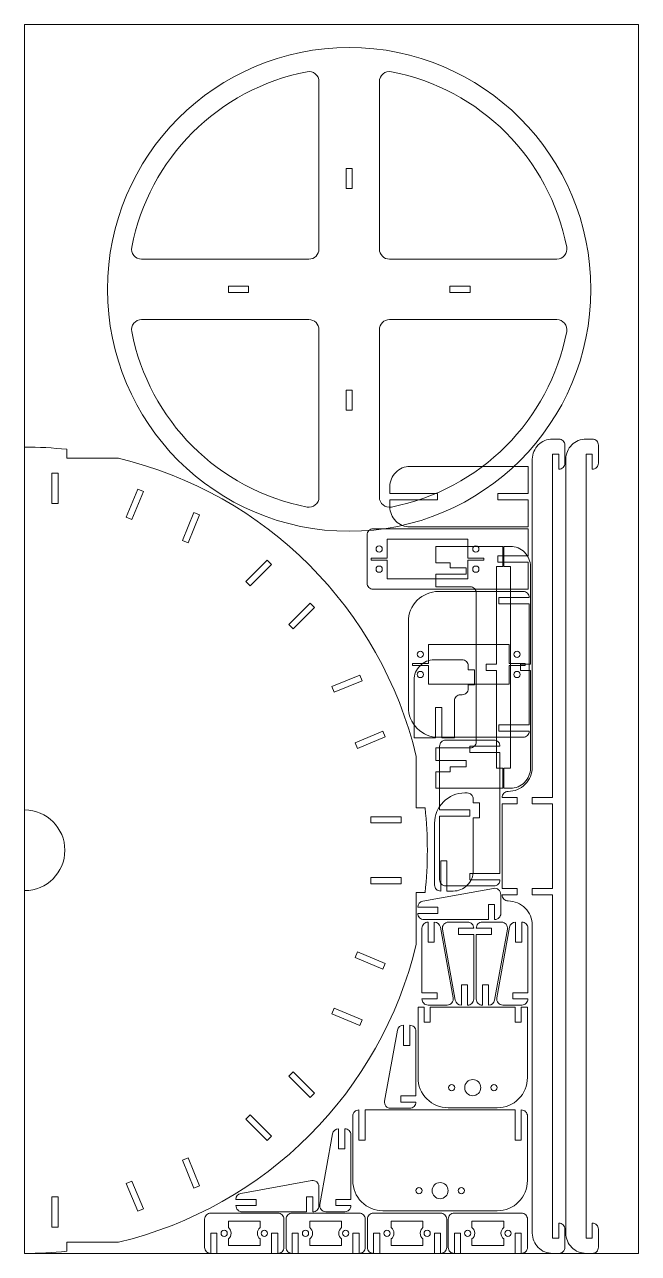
# Model space of a CAD drawing. Header units: inches. Extents: x 0 to 12, y 0 to 24.
import ezdxf

# ---------------------------------------------------------------- set-up
doc = ezdxf.new("R2010")
doc.units = ezdxf.units.IN
doc.header["$MEASUREMENT"] = 0
doc.layers.get('0').update_dxf_attribs({"lineweight": 0})

# ---------------------------------------------------------------- blocks, each defined once
blk = doc.blocks.new('base1')
blk.add_lwpolyline([(50, -163.18), (50, -166.35), (60, -166.35), (60, -133.18), (51.87, -133.18), (51.87, -140.18), (49.31, -140.18), (49.31, -148.18), (46.26, -148.18), (46.26, -133.18), (40, -133.18), (40, -150.18, -0.414214), (37, -153.18), (-37, -153.18, -0.414214), (-40, -150.18), (-40, -133.18), (-46.26, -133.18), (-46.26, -148.18), (-49.31, -148.18), (-49.31, -140.18), (-51.87, -140.18), (-51.87, -133.18), (-60, -133.18), (-60, -166.35), (-50, -166.35), (-50, -163.18), (-1.53, -163.18), (-1.53, -158.18), (1.53, -158.18), (1.53, -163.18)], format="xyb", close=True)
blk = doc.blocks.new('base2')
blk.add_lwpolyline([(60, -163.18, 0.414214), (50, -153.18), (1.53, -153.18), (1.53, -158.18), (-1.53, -158.18), (-1.53, -153.18), (-50, -153.18, 0.414214), (-60, -163.18), (-60, -166.35), (-50, -166.35), (-50, -163.18), (50, -163.18), (50, -166.35), (60, -166.35)], format="xyb", close=True)
blk = doc.blocks.new('base3')
for points in [[(-15, 103.08), (-15, 20, -0.414214), (-20, 15), (-103.08, 15, -0.471527), (-107.99, 20.95, -0.305916), (-20.95, 107.99, -0.471527)], [(103.08, 15), (20, 15, -0.414214), (15, 20), (15, 103.08, -0.471527), (20.95, 107.99, -0.305916), (107.99, 20.95, -0.471527)], [(-103.08, -15), (-20, -15, -0.414214), (-15, -20), (-15, -103.08, -0.471527), (-20.95, -107.99, -0.305916), (-107.99, -20.95, -0.471527)], [(15, -103.08), (15, -20, -0.414214), (20, -15), (103.08, -15, -0.471527), (107.99, -20.95, -0.305916), (20.95, -107.99, -0.471527)]]:
    blk.add_lwpolyline(points, format="xyb", close=True)
for points in [[(-1.53, 60), (1.53, 60), (1.53, 50), (-1.53, 50)], [(-60, -1.53), (-60, 1.53), (-50, 1.53), (-50, -1.53)], [(60, 1.53), (60, -1.53), (50, -1.53), (50, 1.53)], [(1.53, -60), (-1.53, -60), (-1.53, -50), (1.53, -50)]]:
    blk.add_lwpolyline(points, close=True)
blk.add_circle((0, 0), 120)
blk = doc.blocks.new('beam1')
blk.add_lwpolyline([(-192, -13.18), (192, -13.18, 0.414214), (202, -3.18), (202, 0, 0.414214), (199, 3), (190, 3, 0.420084), (187, -0.06), (194.5, -0.06), (194.5, -3.12), (-194.5, -3.12), (-194.5, -0.06), (-187, -0.06, 0.420084), (-190, 3), (-199, 3, 0.414214), (-202, 0), (-202, -3.18, 0.414214)], format="xyb", close=True)
blk = doc.blocks.new('beam2')
blk.add_lwpolyline([(21, -13.18), (21, -3.18), (-21, -3.18), (-21, -13.18), (-24.18, -13.18), (-24.18, -3.18), (-194.5, -3.18), (-194.5, 0), (-187, 0, 0.414214), (-190, 3), (-199, 3, 0.414214), (-202, 0), (-202, -3.18, 0.414214), (-192, -13.18), (-39.18, -13.18, -0.414214), (-27.18, -25.18, 0.420084), (-24.12, -28.17), (-24.12, -20.68), (-21.06, -20.68), (-21.06, -28.18), (21.06, -28.18), (21.06, -20.68), (24.12, -20.68), (24.12, -28.17, 0.420084), (27.18, -25.18, -0.414214), (39.18, -13.18), (192, -13.18, 0.414214), (202, -3.18), (202, 0, 0.414214), (199, 3), (190, 3, 0.414214), (187, 0), (194.5, 0), (194.5, -3.18), (24.18, -3.18), (24.18, -13.18)], format="xyb", close=True)
blk = doc.blocks.new('disk')
blk.add_lwpolyline([(0, -200), (0, -20, -1), (0, 20), (0, 200, 0.026305), (-21, 198.89), (-21, 194.5), (-46.58, 194.5, 0.28233), (-194.5, 46.58), (-194.5, 21), (-198.89, 21, 0.052646), (-198.89, -21), (-194.5, -21), (-194.5, -46.58, 0.28233), (-46.58, -194.5), (-21, -194.5), (-21, -198.89, 0.026305)], format="xyb", close=True)
for points in [[(-13.56, 187), (-13.56, 172), (-16.62, 172), (-16.62, 187)], [(-59.03, 177.95), (-56.21, 179.12), (-50.47, 165.27), (-53.29, 164.1)], [(-84.09, 167.58), (-78.35, 153.72), (-81.17, 152.55), (-86.91, 166.41)], [(-122.64, 141.82), (-120.48, 143.98), (-109.87, 133.37), (-112.03, 131.21)], [(-141.82, 122.64), (-131.21, 112.03), (-133.37, 109.87), (-143.98, 120.48)], [(-167.58, 84.09), (-166.41, 86.91), (-152.55, 81.17), (-153.72, 78.35)], [(-177.95, 59.03), (-164.1, 53.29), (-165.27, 50.47), (-179.12, 56.21)], [(-187, 13.56), (-187, 16.62), (-172, 16.62), (-172, 13.56)], [(-187, -13.56), (-172, -13.56), (-172, -16.62), (-187, -16.62)], [(-177.95, -59.03), (-179.12, -56.21), (-165.27, -50.47), (-164.1, -53.29)], [(-167.58, -84.09), (-153.72, -78.35), (-152.55, -81.17), (-166.41, -86.91)], [(-141.82, -122.64), (-143.98, -120.48), (-133.37, -109.87), (-131.21, -112.03)], [(-122.64, -141.82), (-112.03, -131.21), (-109.87, -133.37), (-120.48, -143.98)], [(-84.09, -167.58), (-86.91, -166.41), (-81.17, -152.55), (-78.35, -153.72)], [(-59.03, -177.95), (-53.29, -164.1), (-50.47, -165.27), (-56.21, -179.12)], [(-13.56, -187), (-16.62, -187), (-16.62, -172), (-13.56, -172)]]:
    blk.add_lwpolyline(points, close=True)
blk = doc.blocks.new('hatch')
blk.add_lwpolyline([(1.53, -78.18), (-1.53, -78.18), (-1.53, -63.18), (-33.12, -63.18, 0.414214), (-36.18, -66.24), (-36.18, -90.18, 0.420084), (-33.12, -93.18), (-33.12, -78.18), (-30.06, -78.18), (-30.06, -93.18), (30.06, -93.18), (30.06, -78.18), (33.12, -78.18), (33.12, -93.18, 0.420084), (36.18, -90.18), (36.18, -66.24, 0.414214), (33.12, -63.18), (1.53, -63.18)], format="xyb", close=True)
blk = doc.blocks.new('holder')
blk.add_lwpolyline([(188.38, 25), (188.38, 35, 0.36849), (185.37, 32.53), (179.02, -2.64, 0.467544), (181.98, -6.18), (191.5, -6.18, 0.420084), (194.5, -3.11), (187, -3.11), (187, -0.06), (194.5, -0.06), (194.5, 32, 0.420084), (191.44, 35), (191.44, 25)], format="xyb", close=True)
blk = doc.blocks.new('mount1')
blk.add_lwpolyline([(-12.18, -63.18), (12.17, -63.18, 0.414214), (27.17, -48.18), (27.17, -13.18), (24.11, -13.18), (24.11, -20.67), (21.06, -20.67), (21.06, -13.18), (-21.06, -13.18), (-21.06, -20.67), (-24.12, -20.67), (-24.12, -13.18), (-27.18, -13.18), (-27.18, -48.18, 0.414214)], format="xyb", close=True)
for centre, radius in [((-10.5, -53.18), 1.55), ((0, -53.18), 4), ((10.5, -53.18), 1.55)]:
    blk.add_circle(centre, radius)
blk = doc.blocks.new('mount2')
blk.add_lwpolyline([(-28.37, -113.18), (28.37, -113.18, 0.414214), (43.37, -98.18), (43.37, -66.18, 0.420084), (40.31, -63.18), (40.31, -78.18), (37.26, -78.18), (37.26, -63.18), (-37.26, -63.18), (-37.26, -78.18), (-40.31, -78.18), (-40.31, -63.18, 0.420084), (-43.37, -66.18), (-43.37, -98.18, 0.414214)], format="xyb", close=True)
for centre, radius in [((-10.5, -103.18), 1.55), ((0, -103.18), 4), ((10.5, -103.18), 1.55)]:
    blk.add_circle(centre, radius)
blk = doc.blocks.new('pivot1')
blk.add_lwpolyline([(-40.31, -93.18), (-40.31, -78.18), (-37.26, -78.18), (-37.26, -93.18), (-34.17, -93.18, 0.414214), (-24.17, -83.18), (-24.17, -56.91), (-21, -56.91), (-21, -49.44), (-24.17, -49.44), (-24.17, -47.5, 0.414214), (-27.17, -44.5), (-28.37, -44.5, 0.414214), (-43.37, -59.5), (-43.37, -90.18, 0.420084)], format="xyb", close=True)
blk = doc.blocks.new('pivot2')
blk.add_lwpolyline([(-60, -133.18), (-49.31, -133.18), (-49.31, -118.18), (-46.26, -118.18), (-46.26, -133.18), (-40, -133.18), (-40, -114.85, -0.414214), (-37, -111.85), (-36.17, -111.85, 0.414214), (-33.18, -108.85), (-33.18, -106.91), (-30, -106.91), (-30, -99.44), (-33.18, -99.44), (-33.18, -97.5, 0.414214), (-36.17, -94.5), (-50, -94.5, 0.414214), (-60, -104.5)], format="xyb", close=True)
blk = doc.blocks.new('sensor')
for points in [[(16.67, 35), (-16.67, 35, 0.414214), (-19.67, 32), (-19.67, 18, 0.420084), (-16.61, 15), (-16.61, 25), (-13.56, 25), (-13.56, 15), (13.56, 15), (13.56, 25), (16.61, 25), (16.61, 15, 0.420084), (19.67, 18), (19.67, 32, 0.414214)], [(-7.9, 31), (7.9, 31), (7.9, 27.8, 0.5), (7.9, 22.2), (7.9, 19), (-7.9, 19), (-7.9, 22.2, 0.5), (-7.9, 27.8)]]:
    blk.add_lwpolyline(points, format="xyb", close=True)
for centre in [(-10, 25), (10, 25)]:
    blk.add_circle(centre, 1.55)
blk = doc.blocks.new('servo1')
blk.add_lwpolyline([(-30.06, -93.18), (30.06, -93.18), (30.06, -78.18), (33.12, -78.18), (33.12, -93.18, 0.420084), (36.18, -90.18), (36.18, -48.18, 0.414214), (21.18, -33.18), (-21.18, -33.18, 0.414214), (-36.18, -48.18), (-36.18, -90.18, 0.420084), (-33.12, -93.18), (-33.12, -78.18), (-30.06, -78.18)], format="xyb", close=True)
blk.add_lwpolyline([(0.5, -91.18), (-0.5, -91.18), (-0.5, -83.18), (-9.85, -83.18), (-9.85, -43.18), (-0.5, -43.18), (-0.5, -35.18), (0.5, -35.18), (0.5, -43.18), (9.85, -43.18), (9.85, -83.18), (0.5, -83.18)], close=True)
for centre in [(-5, -39.18), (5, -39.18), (-5, -87.18), (5, -87.18)]:
    blk.add_circle(centre, 1.55)
blk = doc.blocks.new('servo2')
blk.add_lwpolyline([(12, -83.18), (-12, -83.18, 0.414214), (-15, -86.18), (-15, -163.18), (-1.53, -163.18), (-1.53, -148.18), (1.53, -148.18), (1.53, -163.18), (15, -163.18), (15, -86.18, 0.414214)], format="xyb", close=True)
blk.add_lwpolyline([(-0.5, -85.18), (0.5, -85.18), (0.5, -93.18), (9.85, -93.18), (9.85, -133.18), (0.5, -133.18), (0.5, -141.18), (-0.5, -141.18), (-0.5, -133.18), (-9.85, -133.18), (-9.85, -93.18), (-0.5, -93.18)], close=True)
for centre in [(-5, -89.18), (5, -89.18), (-5, -137.18), (5, -137.18)]:
    blk.add_circle(centre, 1.55)
blk = doc.blocks.new('cross')
blk.add_lwpolyline([(1.53, -118.18), (-1.53, -118.18), (-1.53, -94.5), (-5, -94.5, 0.414214), (-15, -104.5), (-15, -163.18), (-1.53, -163.18), (-1.53, -148.18), (1.53, -148.18), (1.53, -163.18), (15, -163.18), (15, -104.5, 0.414214), (5, -94.5), (1.53, -94.5)], format="xyb", close=True)

msp = doc.modelspace()

# ---------------------------------------------------------------- linework, layer by layer
msp.add_lwpolyline([(0, 0), (12, 0), (12, 24), (0, 24)], close=True)

# ---------------------------------------------------------------- block references
at = {"yscale": 0.03937007874015748, "zscale": 0.03937007874015748}
for name, p, xscale in [('base3', (6.346, 18.828), 0.03937007874015748), ('pivot2', (9.977, 15.314), 0.03937007874015748), ('pivot1', (9.722, 10.745), 0.03937007874015748), ('holder', (15.426, 5.093), -0.03937007874015748), ('holder', (2.183, 5.093), 0.03937007874015748), ('mount1', (8.761, 5.331), 0.03937007874015748), ('holder', (-0.009, 3.078), 0.03937007874015748), ('mount2', (8.123, 5.288), 0.03937007874015748), ('holder', (-1.277, 1.056), 0.03937007874015748), ('sensor', (4.295, -0.591), 0.03937007874015748), ('sensor', (5.885, -0.591), 0.03937007874015748), ('sensor', (7.477, -0.591), 0.03937007874015748), ('sensor', (9.056, -0.591), 0.03937007874015748)]:
    msp.add_blockref(name, p, dxfattribs=dict(at, xscale=xscale))
for name, p, xscale, rotation in [('beam2', (10.444, 7.953), 0.03937007874015748, 270), ('beam1', (11.1, 7.953), 0.03937007874015748, 270), ('disk', (0, 7.874), 0.03937007874015748, 180), ('cross', (3.42, 14.779), 0.03937007874015748, 90), ('servo2', (3.42, 13.561), 0.03937007874015748, 90), ('base1', (2.798, 11.446), 0.03937007874015748, 90), ('base2', (15.921, 11.446), 0.03937007874015748, 270), ('servo1', (6.196, 11.504), 0.03937007874015748, 90), ('hatch', (5.625, 8.6), 0.03937007874015748, 90), ('holder', (9.066, 14.177), -0.03937007874015748, 90), ('holder', (1.122, 6.227), -0.03937007874015748, 180), ('holder', (16.487, 6.227), 0.03937007874015748, 180), ('holder', (5.51, 8.47), -0.03937007874015748, 90)]:
    msp.add_blockref(name, p, dxfattribs=dict(at, xscale=xscale, rotation=rotation))

doc.saveas('drawing.dxf')
